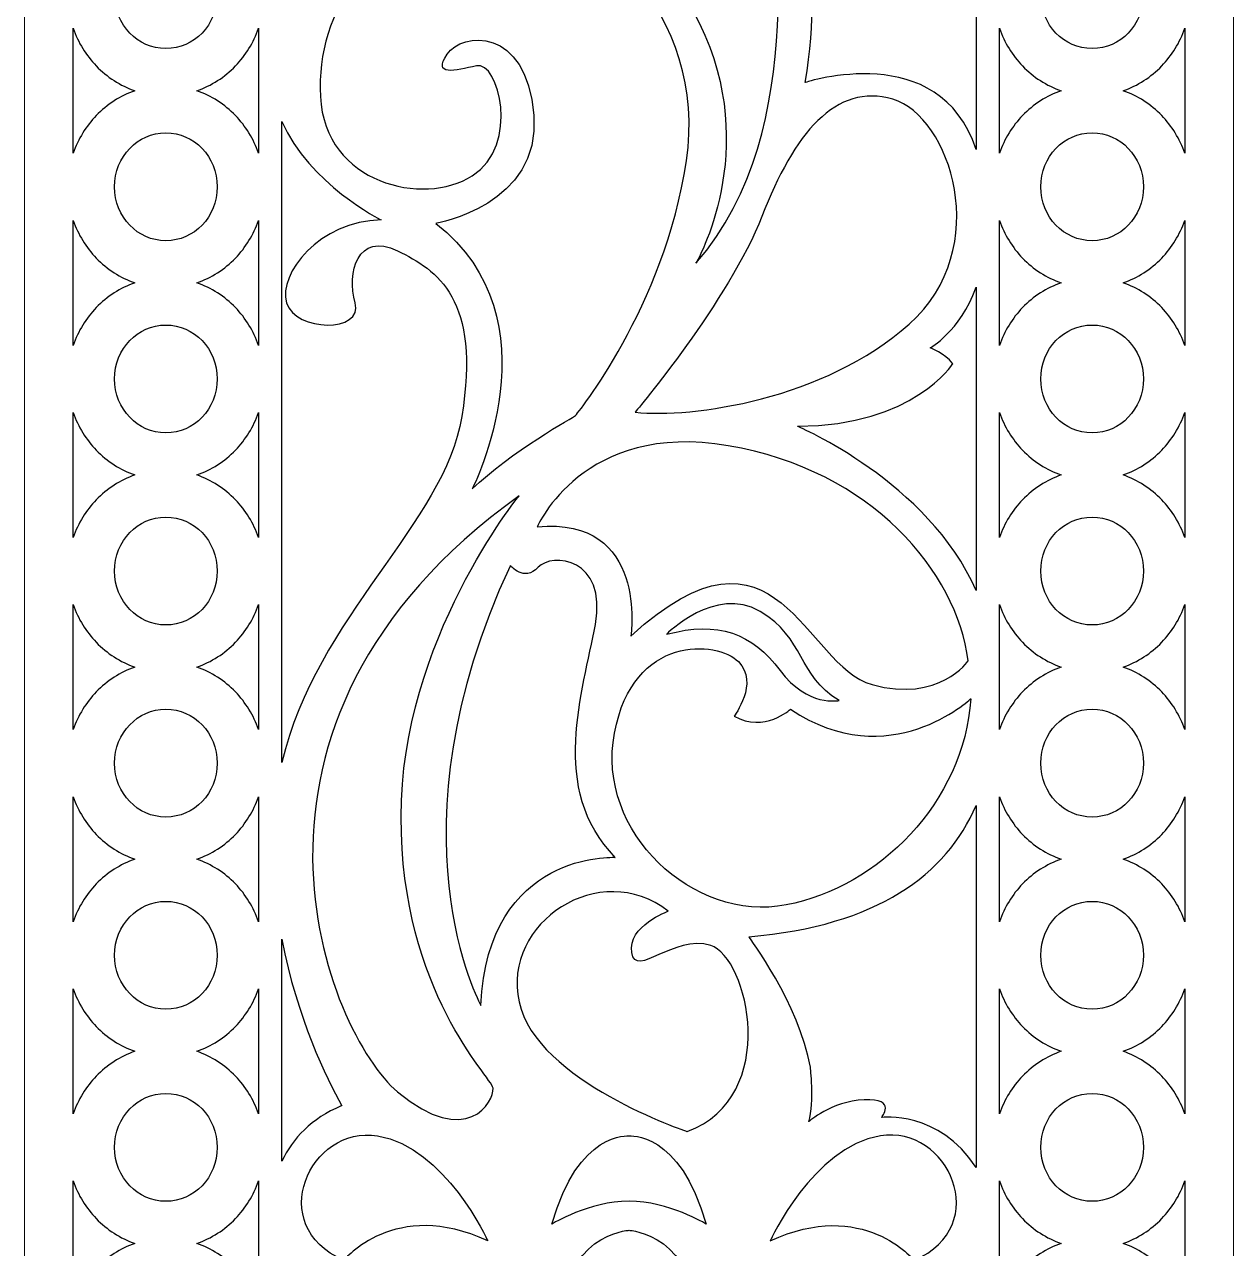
# Model space of a CAD drawing. Header units: millimetres. Extents: x 30.3 to 92.8, y 78.4 to 138.4.
# Drawn here: x 72.32 to 92.78, y 102.67 to 123.38 of the extents above; entities that cross this region are included whole.
import ezdxf

# ---------------------------------------------------------------- set-up
doc = ezdxf.new("R2010")
doc.units = ezdxf.units.MM
doc.header["$MEASUREMENT"] = 0
doc.layers.add('layer 1', color=7, linetype='Continuous')

msp = doc.modelspace()

# ---------------------------------------------------------------- linework, layer by layer
at = {"layer": 'layer 1', "color": 7, "lineweight": 9}
msp.add_open_spline([(72.3242, 138.4261), (72.3242, 138.4261), (92.7788, 138.4261), (92.7788, 138.4261), (92.7788, 138.4261), (92.7788, 138.4261), (92.7788, 78.4263), (92.7788, 78.4263), (92.7788, 78.4263), (92.7788, 78.4263), (72.3242, 78.4263), (72.3242, 78.4263), (72.3242, 78.4263), (72.3242, 78.4263), (72.3242, 138.4261), (72.3242, 138.4261)], degree=3, knots=[0, 0, 0, 0, 0.2, 0.2, 0.2, 0.2, 0.4, 0.4, 0.4, 0.4, 0.6, 0.6, 0.6, 0.6, 1, 1, 1, 1], dxfattribs=at)
at = {"layer": 'layer 1', "color": 250}
for points, knots in [([(83.8898, 128.9165), (83.8898, 128.9165), (84.6234, 127.2462), (84.8142, 127.2015), (84.8142, 127.2015), (85.0049, 127.1567), (85.4598, 128.3945), (86.9564, 128.3647), (86.9564, 128.3647), (86.9564, 128.3647), (85.4891, 128.0813), (85.1663, 126.6795), (85.1663, 126.6795), (84.8435, 125.2776), (85.7092, 121.6686), (83.6843, 119.3422), (83.6843, 119.3422), (83.6843, 119.3422), (84.7995, 121.2511), (83.743, 123.3986), (83.743, 123.3986), (82.6866, 125.5461), (80.5443, 126.2917), (78.0206, 124.7706), (78.0206, 124.7706), (78.0206, 124.7706), (78.7146, 125.927), (80.2509, 126.1724), (80.2509, 126.1724), (80.2509, 126.1724), (79.5319, 126.4111), (78.989, 126.7839), (78.989, 126.7839), (78.989, 126.7839), (81.5274, 126.7242), (83.4349, 125.0241), (83.4349, 125.0241), (83.4349, 125.0241), (83.655, 125.9487), (82.7746, 126.933), (82.7746, 126.933), (81.8943, 127.9173), (81.2046, 128.141), (81.0286, 128.7077), (81.0286, 128.7077), (81.0286, 128.7077), (82.3931, 128.0664), (83.1561, 126.9778), (83.1561, 126.9778), (83.9191, 125.8891), (84.5354, 125.7847), (84.462, 126.5154), (84.462, 126.5154), (84.3886, 127.2462), (83.9044, 128.0217), (83.8898, 128.9165)], [0, 0, 0, 0, 0.0666667, 0.0666667, 0.0666667, 0.0666667, 0.1333333, 0.1333333, 0.1333333, 0.1333333, 0.2, 0.2, 0.2, 0.2, 0.2666667, 0.2666667, 0.2666667, 0.2666667, 0.3333333, 0.3333333, 0.3333333, 0.3333333, 0.4, 0.4, 0.4, 0.4, 0.4666667, 0.4666667, 0.4666667, 0.4666667, 0.5333333, 0.5333333, 0.5333333, 0.5333333, 0.6, 0.6, 0.6, 0.6, 0.6666667, 0.6666667, 0.6666667, 0.6666667, 0.7333333, 0.7333333, 0.7333333, 0.7333333, 0.8, 0.8, 0.8, 0.8, 0.8666667, 0.8666667, 0.8666667, 0.8666667, 1, 1, 1, 1]), ([(88.424, 126.5639), (88.1207, 126.1808), (87.6147, 126.0092), (87.646, 125.7549), (87.646, 125.7549), (87.69, 125.3969), (87.8881, 125.1061), (87.492, 125.3075), (87.492, 125.3075), (87.0958, 125.5088), (87.0958, 125.9786), (87.6387, 126.3589), (87.6387, 126.3589), (88.1816, 126.7391), (88.4897, 127.4326), (87.9908, 127.8875), (87.9908, 127.8875), (87.492, 128.3423), (85.9733, 128.2156), (85.6138, 126.8137), (85.6138, 126.8137), (85.2543, 125.4119), (85.8999, 124.5469), (85.5331, 122.3994), (85.5331, 122.3994), (85.5331, 122.3994), (87.8081, 123.1475), (88.424, 121.2654), (88.424, 121.2654), (88.424, 121.2654), (88.424, 126.5639), (88.424, 126.5639)], [0, 0, 0, 0, 0.1111111, 0.1111111, 0.1111111, 0.1111111, 0.2222222, 0.2222222, 0.2222222, 0.2222222, 0.3333333, 0.3333333, 0.3333333, 0.3333333, 0.4444444, 0.4444444, 0.4444444, 0.4444444, 0.5555556, 0.5555556, 0.5555556, 0.5555556, 0.6666667, 0.6666667, 0.6666667, 0.6666667, 0.7777778, 0.7777778, 0.7777778, 0.7777778, 1, 1, 1, 1]), ([(79.2825, 120.0133), (79.2825, 120.0133), (81.0726, 120.3264), (80.9405, 121.8476), (80.9405, 121.8476), (80.8085, 123.3687), (79.7227, 123.2494), (79.4732, 122.8766), (79.4732, 122.8766), (79.2238, 122.5038), (79.6053, 122.5933), (79.9721, 122.6827), (79.9721, 122.6827), (80.3389, 122.7722), (80.7204, 121.3405), (79.8987, 120.8186), (79.8987, 120.8186), (79.0771, 120.2966), (77.4044, 120.6844), (77.331, 122.1608), (77.331, 122.1608), (77.2576, 123.6372), (78.1673, 124.9794), (80.0601, 125.218), (80.0601, 125.218), (81.9529, 125.4566), (83.8898, 123.5477), (83.5229, 121.0721), (83.5229, 121.0721), (83.1561, 118.5965), (81.6448, 116.7622), (81.6448, 116.7622), (81.6448, 116.7622), (81.6448, 116.7622), (80.5297, 116.1358), (79.8987, 115.5244), (79.8987, 115.5244), (79.8987, 115.5244), (81.366, 118.4026), (79.2825, 120.0133)], [0, 0, 0, 0, 0.0909091, 0.0909091, 0.0909091, 0.0909091, 0.1818182, 0.1818182, 0.1818182, 0.1818182, 0.2727273, 0.2727273, 0.2727273, 0.2727273, 0.3636364, 0.3636364, 0.3636364, 0.3636364, 0.4545455, 0.4545455, 0.4545455, 0.4545455, 0.5454545, 0.5454545, 0.5454545, 0.5454545, 0.6363636, 0.6363636, 0.6363636, 0.6363636, 0.7272727, 0.7272727, 0.7272727, 0.7272727, 0.8181818, 0.8181818, 0.8181818, 0.8181818, 1, 1, 1, 1]), ([(75.3277, 124.534), (75.1713, 124.6961), (74.9551, 124.7965), (74.7161, 124.7965), (74.7161, 124.7965), (74.4771, 124.7965), (74.2608, 124.6961), (74.1045, 124.534), (74.1045, 124.534), (73.9452, 124.3689), (73.8467, 124.1393), (73.8467, 123.8844), (73.8467, 123.8844), (73.8467, 123.6296), (73.9452, 123.4), (74.1045, 123.2349), (74.1045, 123.2349), (74.2608, 123.0727), (74.4771, 122.9724), (74.7161, 122.9724), (74.7161, 122.9724), (74.9551, 122.9724), (75.1713, 123.0727), (75.3277, 123.2349), (75.3277, 123.2349), (75.4869, 123.4), (75.5854, 123.6296), (75.5854, 123.8844), (75.5854, 123.8844), (75.5854, 124.1393), (75.4869, 124.3689), (75.3277, 124.534)], [0, 0, 0, 0, 0.1111111, 0.1111111, 0.1111111, 0.1111111, 0.2222222, 0.2222222, 0.2222222, 0.2222222, 0.3333333, 0.3333333, 0.3333333, 0.3333333, 0.4444444, 0.4444444, 0.4444444, 0.4444444, 0.5555556, 0.5555556, 0.5555556, 0.5555556, 0.6666667, 0.6666667, 0.6666667, 0.6666667, 0.7777778, 0.7777778, 0.7777778, 0.7777778, 1, 1, 1, 1]), ([(90.9986, 124.534), (90.8422, 124.6961), (90.626, 124.7965), (90.3869, 124.7965), (90.3869, 124.7965), (90.1479, 124.7965), (89.9317, 124.6961), (89.7753, 124.534), (89.7753, 124.534), (89.6161, 124.3689), (89.5176, 124.1393), (89.5176, 123.8844), (89.5176, 123.8844), (89.5176, 123.6296), (89.6161, 123.4), (89.7753, 123.2349), (89.7753, 123.2349), (89.9317, 123.0727), (90.1479, 122.9724), (90.3869, 122.9724), (90.3869, 122.9724), (90.626, 122.9724), (90.8422, 123.0727), (90.9986, 123.2349), (90.9986, 123.2349), (91.1578, 123.4), (91.2563, 123.6296), (91.2563, 123.8844), (91.2563, 123.8844), (91.2563, 124.1393), (91.1578, 124.3689), (90.9986, 124.534)], [0, 0, 0, 0, 0.1111111, 0.1111111, 0.1111111, 0.1111111, 0.2222222, 0.2222222, 0.2222222, 0.2222222, 0.3333333, 0.3333333, 0.3333333, 0.3333333, 0.4444444, 0.4444444, 0.4444444, 0.4444444, 0.5555556, 0.5555556, 0.5555556, 0.5555556, 0.6666667, 0.6666667, 0.6666667, 0.6666667, 0.7777778, 0.7777778, 0.7777778, 0.7777778, 1, 1, 1, 1]), ([(73.149, 121.2022), (73.2319, 121.4443), (73.3662, 121.6617), (73.5384, 121.8402), (73.5384, 121.8402), (73.7202, 122.0287), (73.9437, 122.1738), (74.1932, 122.2594), (74.1932, 122.2594), (73.9437, 122.345), (73.7202, 122.4902), (73.5384, 122.6786), (73.5384, 122.6786), (73.3662, 122.8572), (73.2319, 123.0746), (73.149, 123.3166), (73.149, 123.3166), (73.149, 123.3166), (73.149, 121.2022), (73.149, 121.2022)], [0, 0, 0, 0, 0.1666667, 0.1666667, 0.1666667, 0.1666667, 0.3333333, 0.3333333, 0.3333333, 0.3333333, 0.5, 0.5, 0.5, 0.5, 0.6666667, 0.6666667, 0.6666667, 0.6666667, 1, 1, 1, 1]), ([(76.2832, 123.3166), (76.2003, 123.0746), (76.0659, 122.8572), (75.8937, 122.6786), (75.8937, 122.6786), (75.7119, 122.4902), (75.4885, 122.345), (75.239, 122.2594), (75.239, 122.2594), (75.4885, 122.1738), (75.7119, 122.0287), (75.8937, 121.8402), (75.8937, 121.8402), (76.0659, 121.6617), (76.2003, 121.4443), (76.2832, 121.2023), (76.2832, 121.2023), (76.2832, 121.2023), (76.2832, 123.3166), (76.2832, 123.3166)], [0, 0, 0, 0, 0.1666667, 0.1666667, 0.1666667, 0.1666667, 0.3333333, 0.3333333, 0.3333333, 0.3333333, 0.5, 0.5, 0.5, 0.5, 0.6666667, 0.6666667, 0.6666667, 0.6666667, 1, 1, 1, 1]), ([(88.8199, 121.2022), (88.9028, 121.4443), (89.0371, 121.6617), (89.2093, 121.8402), (89.2093, 121.8402), (89.3911, 122.0287), (89.6146, 122.1738), (89.864, 122.2594), (89.864, 122.2594), (89.6146, 122.345), (89.3911, 122.4902), (89.2093, 122.6786), (89.2093, 122.6786), (89.0371, 122.8572), (88.9028, 123.0746), (88.8199, 123.3166), (88.8199, 123.3166), (88.8199, 123.3166), (88.8199, 121.2022), (88.8199, 121.2022)], [0, 0, 0, 0, 0.1666667, 0.1666667, 0.1666667, 0.1666667, 0.3333333, 0.3333333, 0.3333333, 0.3333333, 0.5, 0.5, 0.5, 0.5, 0.6666667, 0.6666667, 0.6666667, 0.6666667, 1, 1, 1, 1]), ([(91.954, 123.3166), (91.8711, 123.0746), (91.7368, 122.8572), (91.5646, 122.6786), (91.5646, 122.6786), (91.3828, 122.4902), (91.1593, 122.345), (90.9099, 122.2594), (90.9099, 122.2594), (91.1593, 122.1738), (91.3828, 122.0287), (91.5646, 121.8402), (91.5646, 121.8402), (91.7368, 121.6617), (91.8711, 121.4443), (91.954, 121.2023), (91.954, 121.2023), (91.954, 121.2023), (91.954, 123.3166), (91.954, 123.3166)], [0, 0, 0, 0, 0.1666667, 0.1666667, 0.1666667, 0.1666667, 0.3333333, 0.3333333, 0.3333333, 0.3333333, 0.5, 0.5, 0.5, 0.5, 0.6666667, 0.6666667, 0.6666667, 0.6666667, 1, 1, 1, 1]), ([(82.6572, 116.8218), (82.6572, 116.8218), (84.2566, 118.7307), (84.7995, 120.1326), (84.7995, 120.1326), (85.3424, 121.5344), (86.0467, 122.3994), (87.0151, 122.116), (87.0151, 122.116), (87.9835, 121.8327), (88.7318, 119.5957), (87.2939, 118.3131), (87.2939, 118.3131), (85.8559, 117.0306), (83.611, 116.7174), (82.6572, 116.8218)], [0, 0, 0, 0, 0.2, 0.2, 0.2, 0.2, 0.4, 0.4, 0.4, 0.4, 0.6, 0.6, 0.6, 0.6, 1, 1, 1, 1]), ([(76.6791, 110.8982), (77.2598, 113.3716), (79.4303, 114.9371), (79.7227, 116.7472), (79.7227, 116.7472), (80.0455, 118.7456), (79.3118, 119.2228), (78.6369, 119.5509), (78.6369, 119.5509), (77.9619, 119.879), (77.7712, 119.1781), (77.9179, 118.6711), (77.9179, 118.6711), (78.0646, 118.164), (76.9055, 118.1789), (76.7587, 118.6711), (76.7587, 118.6711), (76.612, 119.1632), (77.3163, 120.058), (78.3581, 120.0729), (78.3581, 120.0729), (78.3581, 120.0729), (77.1367, 120.6888), (76.6791, 121.7376), (76.6791, 121.7376), (76.6791, 121.7376), (76.6791, 110.8982), (76.6791, 110.8982)], [0, 0, 0, 0, 0.125, 0.125, 0.125, 0.125, 0.25, 0.25, 0.25, 0.25, 0.375, 0.375, 0.375, 0.375, 0.5, 0.5, 0.5, 0.5, 0.625, 0.625, 0.625, 0.625, 0.75, 0.75, 0.75, 0.75, 1, 1, 1, 1]), ([(75.3277, 121.284), (75.1713, 121.4461), (74.9551, 121.5464), (74.7161, 121.5464), (74.7161, 121.5464), (74.4771, 121.5464), (74.2608, 121.4461), (74.1045, 121.284), (74.1045, 121.284), (73.9452, 121.1189), (73.8467, 120.8893), (73.8467, 120.6344), (73.8467, 120.6344), (73.8467, 120.3796), (73.9452, 120.15), (74.1045, 119.9849), (74.1045, 119.9849), (74.2608, 119.8227), (74.4771, 119.7224), (74.7161, 119.7224), (74.7161, 119.7224), (74.9551, 119.7224), (75.1713, 119.8227), (75.3277, 119.9849), (75.3277, 119.9849), (75.4869, 120.15), (75.5854, 120.3796), (75.5854, 120.6344), (75.5854, 120.6344), (75.5854, 120.8893), (75.4869, 121.1189), (75.3277, 121.284)], [0, 0, 0, 0, 0.1111111, 0.1111111, 0.1111111, 0.1111111, 0.2222222, 0.2222222, 0.2222222, 0.2222222, 0.3333333, 0.3333333, 0.3333333, 0.3333333, 0.4444444, 0.4444444, 0.4444444, 0.4444444, 0.5555556, 0.5555556, 0.5555556, 0.5555556, 0.6666667, 0.6666667, 0.6666667, 0.6666667, 0.7777778, 0.7777778, 0.7777778, 0.7777778, 1, 1, 1, 1]), ([(90.9986, 121.284), (90.8422, 121.4461), (90.626, 121.5464), (90.3869, 121.5464), (90.3869, 121.5464), (90.1479, 121.5464), (89.9317, 121.4461), (89.7753, 121.284), (89.7753, 121.284), (89.6161, 121.1189), (89.5176, 120.8893), (89.5176, 120.6344), (89.5176, 120.6344), (89.5176, 120.3796), (89.6161, 120.15), (89.7753, 119.9849), (89.7753, 119.9849), (89.9317, 119.8227), (90.1479, 119.7224), (90.3869, 119.7224), (90.3869, 119.7224), (90.626, 119.7224), (90.8422, 119.8227), (90.9986, 119.9849), (90.9986, 119.9849), (91.1578, 120.15), (91.2563, 120.3796), (91.2563, 120.6344), (91.2563, 120.6344), (91.2563, 120.8893), (91.1578, 121.1189), (90.9986, 121.284)], [0, 0, 0, 0, 0.1111111, 0.1111111, 0.1111111, 0.1111111, 0.2222222, 0.2222222, 0.2222222, 0.2222222, 0.3333333, 0.3333333, 0.3333333, 0.3333333, 0.4444444, 0.4444444, 0.4444444, 0.4444444, 0.5555556, 0.5555556, 0.5555556, 0.5555556, 0.6666667, 0.6666667, 0.6666667, 0.6666667, 0.7777778, 0.7777778, 0.7777778, 0.7777778, 1, 1, 1, 1]), ([(73.149, 117.9522), (73.2319, 118.1943), (73.3662, 118.4117), (73.5384, 118.5902), (73.5384, 118.5902), (73.7202, 118.7787), (73.9437, 118.9238), (74.1932, 119.0094), (74.1932, 119.0094), (73.9437, 119.095), (73.7202, 119.2402), (73.5384, 119.4286), (73.5384, 119.4286), (73.3662, 119.6072), (73.2319, 119.8246), (73.149, 120.0666), (73.149, 120.0666), (73.149, 120.0666), (73.149, 117.9522), (73.149, 117.9522)], [0, 0, 0, 0, 0.1666667, 0.1666667, 0.1666667, 0.1666667, 0.3333333, 0.3333333, 0.3333333, 0.3333333, 0.5, 0.5, 0.5, 0.5, 0.6666667, 0.6666667, 0.6666667, 0.6666667, 1, 1, 1, 1]), ([(76.2832, 120.0666), (76.2003, 119.8246), (76.0659, 119.6072), (75.8937, 119.4286), (75.8937, 119.4286), (75.7119, 119.2402), (75.4885, 119.095), (75.239, 119.0094), (75.239, 119.0094), (75.4885, 118.9238), (75.7119, 118.7787), (75.8937, 118.5902), (75.8937, 118.5902), (76.0659, 118.4117), (76.2003, 118.1943), (76.2832, 117.9523), (76.2832, 117.9523), (76.2832, 117.9523), (76.2832, 120.0666), (76.2832, 120.0666)], [0, 0, 0, 0, 0.1666667, 0.1666667, 0.1666667, 0.1666667, 0.3333333, 0.3333333, 0.3333333, 0.3333333, 0.5, 0.5, 0.5, 0.5, 0.6666667, 0.6666667, 0.6666667, 0.6666667, 1, 1, 1, 1]), ([(88.8199, 117.9522), (88.9028, 118.1943), (89.0371, 118.4117), (89.2093, 118.5902), (89.2093, 118.5902), (89.3911, 118.7787), (89.6146, 118.9238), (89.864, 119.0094), (89.864, 119.0094), (89.6146, 119.095), (89.3911, 119.2402), (89.2093, 119.4286), (89.2093, 119.4286), (89.0371, 119.6072), (88.9028, 119.8246), (88.8199, 120.0666), (88.8199, 120.0666), (88.8199, 120.0666), (88.8199, 117.9522), (88.8199, 117.9522)], [0, 0, 0, 0, 0.1666667, 0.1666667, 0.1666667, 0.1666667, 0.3333333, 0.3333333, 0.3333333, 0.3333333, 0.5, 0.5, 0.5, 0.5, 0.6666667, 0.6666667, 0.6666667, 0.6666667, 1, 1, 1, 1]), ([(91.954, 120.0666), (91.8711, 119.8246), (91.7368, 119.6072), (91.5646, 119.4286), (91.5646, 119.4286), (91.3828, 119.2402), (91.1593, 119.095), (90.9099, 119.0094), (90.9099, 119.0094), (91.1593, 118.9238), (91.3828, 118.7787), (91.5646, 118.5902), (91.5646, 118.5902), (91.7368, 118.4117), (91.8711, 118.1943), (91.954, 117.9523), (91.954, 117.9523), (91.954, 117.9523), (91.954, 120.0666), (91.954, 120.0666)], [0, 0, 0, 0, 0.1666667, 0.1666667, 0.1666667, 0.1666667, 0.3333333, 0.3333333, 0.3333333, 0.3333333, 0.5, 0.5, 0.5, 0.5, 0.6666667, 0.6666667, 0.6666667, 0.6666667, 1, 1, 1, 1]), ([(88.424, 118.9343), (88.1472, 118.1798), (87.646, 117.9105), (87.646, 117.9105), (87.646, 117.9105), (87.646, 117.9105), (87.8955, 117.821), (88.0275, 117.642), (88.0275, 117.642), (88.0275, 117.642), (87.3819, 116.5981), (85.4011, 116.5832), (85.4011, 116.5832), (85.4011, 116.5832), (87.6229, 115.6411), (88.424, 113.8067), (88.424, 113.8067), (88.424, 113.8067), (88.424, 118.9343), (88.424, 118.9343)], [0, 0, 0, 0, 0.1666667, 0.1666667, 0.1666667, 0.1666667, 0.3333333, 0.3333333, 0.3333333, 0.3333333, 0.5, 0.5, 0.5, 0.5, 0.6666667, 0.6666667, 0.6666667, 0.6666667, 1, 1, 1, 1]), ([(75.3277, 118.034), (75.1713, 118.1961), (74.9551, 118.2964), (74.7161, 118.2964), (74.7161, 118.2964), (74.4771, 118.2964), (74.2608, 118.1961), (74.1045, 118.034), (74.1045, 118.034), (73.9452, 117.8689), (73.8467, 117.6393), (73.8467, 117.3844), (73.8467, 117.3844), (73.8467, 117.1296), (73.9452, 116.9), (74.1045, 116.7349), (74.1045, 116.7349), (74.2608, 116.5727), (74.4771, 116.4724), (74.7161, 116.4724), (74.7161, 116.4724), (74.9551, 116.4724), (75.1713, 116.5727), (75.3277, 116.7349), (75.3277, 116.7349), (75.4869, 116.9), (75.5854, 117.1296), (75.5854, 117.3844), (75.5854, 117.3844), (75.5854, 117.6393), (75.4869, 117.8689), (75.3277, 118.034)], [0, 0, 0, 0, 0.1111111, 0.1111111, 0.1111111, 0.1111111, 0.2222222, 0.2222222, 0.2222222, 0.2222222, 0.3333333, 0.3333333, 0.3333333, 0.3333333, 0.4444444, 0.4444444, 0.4444444, 0.4444444, 0.5555556, 0.5555556, 0.5555556, 0.5555556, 0.6666667, 0.6666667, 0.6666667, 0.6666667, 0.7777778, 0.7777778, 0.7777778, 0.7777778, 1, 1, 1, 1]), ([(90.9986, 118.034), (90.8422, 118.1961), (90.626, 118.2964), (90.3869, 118.2964), (90.3869, 118.2964), (90.1479, 118.2964), (89.9317, 118.1961), (89.7753, 118.034), (89.7753, 118.034), (89.6161, 117.8689), (89.5176, 117.6393), (89.5176, 117.3844), (89.5176, 117.3844), (89.5176, 117.1296), (89.6161, 116.9), (89.7753, 116.7349), (89.7753, 116.7349), (89.9317, 116.5727), (90.1479, 116.4724), (90.3869, 116.4724), (90.3869, 116.4724), (90.626, 116.4724), (90.8422, 116.5727), (90.9986, 116.7349), (90.9986, 116.7349), (91.1578, 116.9), (91.2563, 117.1296), (91.2563, 117.3844), (91.2563, 117.3844), (91.2563, 117.6393), (91.1578, 117.8689), (90.9986, 118.034)], [0, 0, 0, 0, 0.1111111, 0.1111111, 0.1111111, 0.1111111, 0.2222222, 0.2222222, 0.2222222, 0.2222222, 0.3333333, 0.3333333, 0.3333333, 0.3333333, 0.4444444, 0.4444444, 0.4444444, 0.4444444, 0.5555556, 0.5555556, 0.5555556, 0.5555556, 0.6666667, 0.6666667, 0.6666667, 0.6666667, 0.7777778, 0.7777778, 0.7777778, 0.7777778, 1, 1, 1, 1]), ([(73.149, 114.7022), (73.2319, 114.9443), (73.3662, 115.1617), (73.5384, 115.3402), (73.5384, 115.3402), (73.7202, 115.5287), (73.9437, 115.6738), (74.1932, 115.7594), (74.1932, 115.7594), (73.9437, 115.845), (73.7202, 115.9901), (73.5384, 116.1786), (73.5384, 116.1786), (73.3662, 116.3572), (73.2319, 116.5746), (73.149, 116.8166), (73.149, 116.8166), (73.149, 116.8166), (73.149, 114.7022), (73.149, 114.7022)], [0, 0, 0, 0, 0.1666667, 0.1666667, 0.1666667, 0.1666667, 0.3333333, 0.3333333, 0.3333333, 0.3333333, 0.5, 0.5, 0.5, 0.5, 0.6666667, 0.6666667, 0.6666667, 0.6666667, 1, 1, 1, 1]), ([(76.2832, 116.8166), (76.2003, 116.5746), (76.0659, 116.3572), (75.8937, 116.1786), (75.8937, 116.1786), (75.7119, 115.9901), (75.4885, 115.845), (75.239, 115.7594), (75.239, 115.7594), (75.4885, 115.6738), (75.7119, 115.5287), (75.8937, 115.3402), (75.8937, 115.3402), (76.0659, 115.1617), (76.2003, 114.9443), (76.2832, 114.7022), (76.2832, 114.7022), (76.2832, 114.7022), (76.2832, 116.8166), (76.2832, 116.8166)], [0, 0, 0, 0, 0.1666667, 0.1666667, 0.1666667, 0.1666667, 0.3333333, 0.3333333, 0.3333333, 0.3333333, 0.5, 0.5, 0.5, 0.5, 0.6666667, 0.6666667, 0.6666667, 0.6666667, 1, 1, 1, 1]), ([(88.8199, 114.7022), (88.9028, 114.9443), (89.0371, 115.1617), (89.2093, 115.3402), (89.2093, 115.3402), (89.3911, 115.5287), (89.6146, 115.6738), (89.864, 115.7594), (89.864, 115.7594), (89.6146, 115.845), (89.3911, 115.9901), (89.2093, 116.1786), (89.2093, 116.1786), (89.0371, 116.3572), (88.9028, 116.5746), (88.8199, 116.8166), (88.8199, 116.8166), (88.8199, 116.8166), (88.8199, 114.7022), (88.8199, 114.7022)], [0, 0, 0, 0, 0.1666667, 0.1666667, 0.1666667, 0.1666667, 0.3333333, 0.3333333, 0.3333333, 0.3333333, 0.5, 0.5, 0.5, 0.5, 0.6666667, 0.6666667, 0.6666667, 0.6666667, 1, 1, 1, 1]), ([(91.954, 116.8166), (91.8711, 116.5746), (91.7368, 116.3572), (91.5646, 116.1786), (91.5646, 116.1786), (91.3828, 115.9901), (91.1593, 115.845), (90.9099, 115.7594), (90.9099, 115.7594), (91.1593, 115.6738), (91.3828, 115.5287), (91.5646, 115.3402), (91.5646, 115.3402), (91.7368, 115.1617), (91.8711, 114.9443), (91.954, 114.7022), (91.954, 114.7022), (91.954, 114.7022), (91.954, 116.8166), (91.954, 116.8166)], [0, 0, 0, 0, 0.1666667, 0.1666667, 0.1666667, 0.1666667, 0.3333333, 0.3333333, 0.3333333, 0.3333333, 0.5, 0.5, 0.5, 0.5, 0.6666667, 0.6666667, 0.6666667, 0.6666667, 1, 1, 1, 1]), ([(80.9992, 114.8831), (80.9992, 114.8831), (81.7762, 116.6747), (84.2272, 116.2551), (84.2272, 116.2551), (86.6783, 115.8355), (88.0862, 114.1225), (88.2916, 112.6163), (88.2916, 112.6163), (88.2916, 112.6163), (87.8074, 111.9004), (86.6629, 112.2136), (86.6629, 112.2136), (85.5185, 112.5268), (85.0636, 115.3156), (82.5839, 113.0338), (82.5839, 113.0338), (82.5839, 113.0338), (82.8773, 115.062), (80.9992, 114.8831)], [0, 0, 0, 0, 0.1666667, 0.1666667, 0.1666667, 0.1666667, 0.3333333, 0.3333333, 0.3333333, 0.3333333, 0.5, 0.5, 0.5, 0.5, 0.6666667, 0.6666667, 0.6666667, 0.6666667, 1, 1, 1, 1]), ([(80.6911, 115.405), (80.6911, 115.405), (78.6956, 112.9593), (78.6956, 109.9766), (78.6956, 109.9766), (78.6956, 106.994), (80.2215, 105.5921), (80.2509, 105.3833), (80.2509, 105.3833), (80.2802, 105.1745), (79.8107, 104.3394), (78.6369, 105.3237), (78.6369, 105.3237), (77.463, 106.3079), (75.2915, 111.5276), (80.6911, 115.405)], [0, 0, 0, 0, 0.2, 0.2, 0.2, 0.2, 0.4, 0.4, 0.4, 0.4, 0.6, 0.6, 0.6, 0.6, 1, 1, 1, 1]), ([(75.3277, 114.784), (75.1713, 114.9461), (74.9551, 115.0464), (74.7161, 115.0464), (74.7161, 115.0464), (74.4771, 115.0464), (74.2608, 114.9461), (74.1045, 114.784), (74.1045, 114.784), (73.9452, 114.6189), (73.8467, 114.3893), (73.8467, 114.1344), (73.8467, 114.1344), (73.8467, 113.8796), (73.9452, 113.65), (74.1045, 113.4849), (74.1045, 113.4849), (74.2608, 113.3227), (74.4771, 113.2224), (74.7161, 113.2224), (74.7161, 113.2224), (74.9551, 113.2224), (75.1713, 113.3227), (75.3277, 113.4849), (75.3277, 113.4849), (75.4869, 113.65), (75.5854, 113.8796), (75.5854, 114.1344), (75.5854, 114.1344), (75.5854, 114.3893), (75.4869, 114.6189), (75.3277, 114.784)], [0, 0, 0, 0, 0.1111111, 0.1111111, 0.1111111, 0.1111111, 0.2222222, 0.2222222, 0.2222222, 0.2222222, 0.3333333, 0.3333333, 0.3333333, 0.3333333, 0.4444444, 0.4444444, 0.4444444, 0.4444444, 0.5555556, 0.5555556, 0.5555556, 0.5555556, 0.6666667, 0.6666667, 0.6666667, 0.6666667, 0.7777778, 0.7777778, 0.7777778, 0.7777778, 1, 1, 1, 1]), ([(90.9986, 114.784), (90.8422, 114.9461), (90.626, 115.0464), (90.3869, 115.0464), (90.3869, 115.0464), (90.1479, 115.0464), (89.9317, 114.9461), (89.7753, 114.784), (89.7753, 114.784), (89.6161, 114.6189), (89.5176, 114.3893), (89.5176, 114.1344), (89.5176, 114.1344), (89.5176, 113.8796), (89.6161, 113.65), (89.7753, 113.4849), (89.7753, 113.4849), (89.9317, 113.3227), (90.1479, 113.2224), (90.3869, 113.2224), (90.3869, 113.2224), (90.626, 113.2224), (90.8422, 113.3227), (90.9986, 113.4849), (90.9986, 113.4849), (91.1578, 113.65), (91.2563, 113.8796), (91.2563, 114.1344), (91.2563, 114.1344), (91.2563, 114.3893), (91.1578, 114.6189), (90.9986, 114.784)], [0, 0, 0, 0, 0.1111111, 0.1111111, 0.1111111, 0.1111111, 0.2222222, 0.2222222, 0.2222222, 0.2222222, 0.3333333, 0.3333333, 0.3333333, 0.3333333, 0.4444444, 0.4444444, 0.4444444, 0.4444444, 0.5555556, 0.5555556, 0.5555556, 0.5555556, 0.6666667, 0.6666667, 0.6666667, 0.6666667, 0.7777778, 0.7777778, 0.7777778, 0.7777778, 1, 1, 1, 1]), ([(80.5443, 114.2269), (80.5443, 114.2269), (80.7791, 113.9435), (81.0139, 114.1971), (81.0139, 114.1971), (81.2486, 114.4506), (82.1877, 114.3611), (81.9823, 113.2277), (81.9823, 113.2277), (81.7769, 112.0943), (81.19, 110.4389), (82.3198, 109.2906), (82.3198, 109.2906), (82.3198, 109.2906), (80.1629, 109.4099), (80.0455, 106.7852), (80.0455, 106.7852), (80.0455, 106.7852), (78.4315, 109.7082), (80.5443, 114.2269)], [0, 0, 0, 0, 0.1666667, 0.1666667, 0.1666667, 0.1666667, 0.3333333, 0.3333333, 0.3333333, 0.3333333, 0.5, 0.5, 0.5, 0.5, 0.6666667, 0.6666667, 0.6666667, 0.6666667, 1, 1, 1, 1]), ([(83.1855, 113.0637), (83.1855, 113.0637), (84.0071, 113.8988), (84.7701, 113.4514), (84.7701, 113.4514), (85.5331, 113.004), (85.4011, 112.3627), (86.1054, 111.9452), (86.1054, 111.9452), (86.1054, 111.9452), (85.5771, 111.8259), (85.1076, 112.4522), (85.1076, 112.4522), (84.6381, 113.0786), (84.0658, 113.3023), (83.1855, 113.0637)], [0, 0, 0, 0, 0.2, 0.2, 0.2, 0.2, 0.4, 0.4, 0.4, 0.4, 0.6, 0.6, 0.6, 0.6, 1, 1, 1, 1]), ([(73.149, 111.4522), (73.2319, 111.6943), (73.3662, 111.9117), (73.5384, 112.0902), (73.5384, 112.0902), (73.7202, 112.2787), (73.9437, 112.4238), (74.1932, 112.5094), (74.1932, 112.5094), (73.9437, 112.595), (73.7202, 112.7401), (73.5384, 112.9286), (73.5384, 112.9286), (73.3662, 113.1072), (73.2319, 113.3246), (73.149, 113.5666), (73.149, 113.5666), (73.149, 113.5666), (73.149, 111.4522), (73.149, 111.4522)], [0, 0, 0, 0, 0.1666667, 0.1666667, 0.1666667, 0.1666667, 0.3333333, 0.3333333, 0.3333333, 0.3333333, 0.5, 0.5, 0.5, 0.5, 0.6666667, 0.6666667, 0.6666667, 0.6666667, 1, 1, 1, 1]), ([(76.2832, 113.5666), (76.2003, 113.3246), (76.0659, 113.1072), (75.8937, 112.9286), (75.8937, 112.9286), (75.7119, 112.7401), (75.4885, 112.595), (75.239, 112.5094), (75.239, 112.5094), (75.4885, 112.4238), (75.7119, 112.2787), (75.8937, 112.0902), (75.8937, 112.0902), (76.0659, 111.9117), (76.2003, 111.6943), (76.2832, 111.4522), (76.2832, 111.4522), (76.2832, 111.4522), (76.2832, 113.5666), (76.2832, 113.5666)], [0, 0, 0, 0, 0.1666667, 0.1666667, 0.1666667, 0.1666667, 0.3333333, 0.3333333, 0.3333333, 0.3333333, 0.5, 0.5, 0.5, 0.5, 0.6666667, 0.6666667, 0.6666667, 0.6666667, 1, 1, 1, 1]), ([(88.8199, 111.4522), (88.9028, 111.6943), (89.0371, 111.9117), (89.2093, 112.0902), (89.2093, 112.0902), (89.3911, 112.2787), (89.6145, 112.4238), (89.864, 112.5094), (89.864, 112.5094), (89.6145, 112.595), (89.3911, 112.7401), (89.2093, 112.9286), (89.2093, 112.9286), (89.0371, 113.1072), (88.9028, 113.3246), (88.8199, 113.5666), (88.8199, 113.5666), (88.8199, 113.5666), (88.8199, 111.4522), (88.8199, 111.4522)], [0, 0, 0, 0, 0.1666667, 0.1666667, 0.1666667, 0.1666667, 0.3333333, 0.3333333, 0.3333333, 0.3333333, 0.5, 0.5, 0.5, 0.5, 0.6666667, 0.6666667, 0.6666667, 0.6666667, 1, 1, 1, 1]), ([(91.954, 113.5666), (91.8711, 113.3246), (91.7368, 113.1072), (91.5646, 112.9286), (91.5646, 112.9286), (91.3828, 112.7401), (91.1593, 112.595), (90.9099, 112.5094), (90.9099, 112.5094), (91.1593, 112.4238), (91.3828, 112.2787), (91.5646, 112.0902), (91.5646, 112.0902), (91.7368, 111.9117), (91.8711, 111.6943), (91.954, 111.4522), (91.954, 111.4522), (91.954, 111.4522), (91.954, 113.5666), (91.954, 113.5666)], [0, 0, 0, 0, 0.1666667, 0.1666667, 0.1666667, 0.1666667, 0.3333333, 0.3333333, 0.3333333, 0.3333333, 0.5, 0.5, 0.5, 0.5, 0.6666667, 0.6666667, 0.6666667, 0.6666667, 1, 1, 1, 1]), ([(84.3299, 111.6767), (84.3299, 111.6767), (84.7555, 112.2434), (84.4033, 112.6014), (84.4033, 112.6014), (84.0512, 112.9593), (82.6211, 113.0719), (82.3051, 111.3934), (82.3051, 111.3934), (81.9891, 109.7149), (83.6403, 108.187), (85.2103, 108.4853), (85.2103, 108.4853), (86.7803, 108.7835), (88.2125, 110.2252), (88.3356, 111.975), (88.3356, 111.975), (88.3356, 111.975), (86.9564, 110.6775), (85.2837, 111.796), (85.2837, 111.796), (85.2837, 111.796), (84.8435, 111.3934), (84.3299, 111.6767)], [0, 0, 0, 0, 0.1428571, 0.1428571, 0.1428571, 0.1428571, 0.2857143, 0.2857143, 0.2857143, 0.2857143, 0.4285714, 0.4285714, 0.4285714, 0.4285714, 0.5714286, 0.5714286, 0.5714286, 0.5714286, 0.7142857, 0.7142857, 0.7142857, 0.7142857, 1, 1, 1, 1]), ([(75.3277, 111.534), (75.1713, 111.6961), (74.9551, 111.7964), (74.7161, 111.7964), (74.7161, 111.7964), (74.4771, 111.7964), (74.2608, 111.6961), (74.1045, 111.534), (74.1045, 111.534), (73.9452, 111.3689), (73.8467, 111.1393), (73.8467, 110.8844), (73.8467, 110.8844), (73.8467, 110.6296), (73.9452, 110.4), (74.1045, 110.2349), (74.1045, 110.2349), (74.2608, 110.0727), (74.4771, 109.9724), (74.7161, 109.9724), (74.7161, 109.9724), (74.9551, 109.9724), (75.1713, 110.0727), (75.3277, 110.2349), (75.3277, 110.2349), (75.4869, 110.4), (75.5854, 110.6296), (75.5854, 110.8844), (75.5854, 110.8844), (75.5854, 111.1393), (75.4869, 111.3689), (75.3277, 111.534)], [0, 0, 0, 0, 0.1111111, 0.1111111, 0.1111111, 0.1111111, 0.2222222, 0.2222222, 0.2222222, 0.2222222, 0.3333333, 0.3333333, 0.3333333, 0.3333333, 0.4444444, 0.4444444, 0.4444444, 0.4444444, 0.5555556, 0.5555556, 0.5555556, 0.5555556, 0.6666667, 0.6666667, 0.6666667, 0.6666667, 0.7777778, 0.7777778, 0.7777778, 0.7777778, 1, 1, 1, 1]), ([(90.9986, 111.534), (90.8422, 111.6961), (90.626, 111.7964), (90.3869, 111.7964), (90.3869, 111.7964), (90.1479, 111.7964), (89.9317, 111.6961), (89.7753, 111.534), (89.7753, 111.534), (89.6161, 111.3689), (89.5176, 111.1393), (89.5176, 110.8844), (89.5176, 110.8844), (89.5176, 110.6296), (89.6161, 110.4), (89.7753, 110.2349), (89.7753, 110.2349), (89.9317, 110.0727), (90.1479, 109.9724), (90.3869, 109.9724), (90.3869, 109.9724), (90.626, 109.9724), (90.8422, 110.0727), (90.9986, 110.2349), (90.9986, 110.2349), (91.1578, 110.4), (91.2563, 110.6296), (91.2563, 110.8844), (91.2563, 110.8844), (91.2563, 111.1393), (91.1578, 111.3689), (90.9986, 111.534)], [0, 0, 0, 0, 0.1111111, 0.1111111, 0.1111111, 0.1111111, 0.2222222, 0.2222222, 0.2222222, 0.2222222, 0.3333333, 0.3333333, 0.3333333, 0.3333333, 0.4444444, 0.4444444, 0.4444444, 0.4444444, 0.5555556, 0.5555556, 0.5555556, 0.5555556, 0.6666667, 0.6666667, 0.6666667, 0.6666667, 0.7777778, 0.7777778, 0.7777778, 0.7777778, 1, 1, 1, 1]), ([(73.149, 108.2022), (73.2319, 108.4443), (73.3662, 108.6616), (73.5384, 108.8402), (73.5384, 108.8402), (73.7202, 109.0287), (73.9437, 109.1738), (74.1932, 109.2594), (74.1932, 109.2594), (73.9437, 109.345), (73.7202, 109.4901), (73.5384, 109.6786), (73.5384, 109.6786), (73.3662, 109.8572), (73.2319, 110.0746), (73.149, 110.3166), (73.149, 110.3166), (73.149, 110.3166), (73.149, 108.2022), (73.149, 108.2022)], [0, 0, 0, 0, 0.1666667, 0.1666667, 0.1666667, 0.1666667, 0.3333333, 0.3333333, 0.3333333, 0.3333333, 0.5, 0.5, 0.5, 0.5, 0.6666667, 0.6666667, 0.6666667, 0.6666667, 1, 1, 1, 1]), ([(76.2832, 110.3166), (76.2003, 110.0746), (76.0659, 109.8572), (75.8937, 109.6786), (75.8937, 109.6786), (75.7119, 109.4901), (75.4885, 109.345), (75.239, 109.2594), (75.239, 109.2594), (75.4885, 109.1738), (75.7119, 109.0287), (75.8937, 108.8402), (75.8937, 108.8402), (76.0659, 108.6616), (76.2003, 108.4443), (76.2832, 108.2022), (76.2832, 108.2022), (76.2832, 108.2022), (76.2832, 110.3166), (76.2832, 110.3166)], [0, 0, 0, 0, 0.1666667, 0.1666667, 0.1666667, 0.1666667, 0.3333333, 0.3333333, 0.3333333, 0.3333333, 0.5, 0.5, 0.5, 0.5, 0.6666667, 0.6666667, 0.6666667, 0.6666667, 1, 1, 1, 1]), ([(88.424, 110.1696), (87.9166, 108.9988), (86.7639, 108.1327), (84.5794, 107.9484), (84.5794, 107.9484), (84.5794, 107.9484), (85.4334, 106.8086), (85.6201, 105.739), (85.6201, 105.739), (85.6201, 105.739), (85.6945, 105.1745), (85.5918, 104.8166), (85.5918, 104.8166), (85.5918, 104.8166), (85.9663, 105.1626), (86.5309, 105.1894), (86.5309, 105.1894), (87.0954, 105.2163), (86.8243, 104.8912), (86.8243, 104.8912), (86.8243, 104.8912), (86.8243, 104.8912), (87.7983, 105.0155), (88.424, 104.0423), (88.424, 104.0423), (88.424, 104.0423), (88.424, 110.1696), (88.424, 110.1696)], [0, 0, 0, 0, 0.125, 0.125, 0.125, 0.125, 0.25, 0.25, 0.25, 0.25, 0.375, 0.375, 0.375, 0.375, 0.5, 0.5, 0.5, 0.5, 0.625, 0.625, 0.625, 0.625, 0.75, 0.75, 0.75, 0.75, 1, 1, 1, 1]), ([(88.8199, 108.2022), (88.9028, 108.4443), (89.0371, 108.6616), (89.2093, 108.8402), (89.2093, 108.8402), (89.3911, 109.0287), (89.6145, 109.1738), (89.864, 109.2594), (89.864, 109.2594), (89.6145, 109.345), (89.3911, 109.4901), (89.2093, 109.6786), (89.2093, 109.6786), (89.0371, 109.8572), (88.9028, 110.0746), (88.8199, 110.3166), (88.8199, 110.3166), (88.8199, 110.3166), (88.8199, 108.2022), (88.8199, 108.2022)], [0, 0, 0, 0, 0.1666667, 0.1666667, 0.1666667, 0.1666667, 0.3333333, 0.3333333, 0.3333333, 0.3333333, 0.5, 0.5, 0.5, 0.5, 0.6666667, 0.6666667, 0.6666667, 0.6666667, 1, 1, 1, 1]), ([(91.954, 110.3166), (91.8711, 110.0746), (91.7368, 109.8572), (91.5646, 109.6786), (91.5646, 109.6786), (91.3828, 109.4901), (91.1593, 109.345), (90.9099, 109.2594), (90.9099, 109.2594), (91.1593, 109.1738), (91.3828, 109.0287), (91.5646, 108.8402), (91.5646, 108.8402), (91.7368, 108.6616), (91.8711, 108.4443), (91.954, 108.2022), (91.954, 108.2022), (91.954, 108.2022), (91.954, 110.3166), (91.954, 110.3166)], [0, 0, 0, 0, 0.1666667, 0.1666667, 0.1666667, 0.1666667, 0.3333333, 0.3333333, 0.3333333, 0.3333333, 0.5, 0.5, 0.5, 0.5, 0.6666667, 0.6666667, 0.6666667, 0.6666667, 1, 1, 1, 1]), ([(83.2148, 108.3809), (83.2148, 108.3809), (82.5252, 108.1274), (82.5985, 107.68), (82.5985, 107.68), (82.6719, 107.2326), (83.3028, 107.9931), (83.9338, 107.7993), (83.9338, 107.7993), (84.5647, 107.6054), (85.1223, 105.2491), (83.5376, 104.6526), (83.5376, 104.6526), (83.5376, 104.6526), (80.9856, 105.4986), (80.6911, 106.8448), (80.6911, 106.8448), (80.3966, 108.191), (82.062, 109.2787), (83.2148, 108.3809)], [0, 0, 0, 0, 0.1666667, 0.1666667, 0.1666667, 0.1666667, 0.3333333, 0.3333333, 0.3333333, 0.3333333, 0.5, 0.5, 0.5, 0.5, 0.6666667, 0.6666667, 0.6666667, 0.6666667, 1, 1, 1, 1]), ([(75.3277, 108.284), (75.1713, 108.4461), (74.9551, 108.5464), (74.7161, 108.5464), (74.7161, 108.5464), (74.4771, 108.5464), (74.2608, 108.4461), (74.1045, 108.284), (74.1045, 108.284), (73.9452, 108.1189), (73.8467, 107.8893), (73.8467, 107.6344), (73.8467, 107.6344), (73.8467, 107.3796), (73.9452, 107.15), (74.1045, 106.9849), (74.1045, 106.9849), (74.2608, 106.8227), (74.4771, 106.7224), (74.7161, 106.7224), (74.7161, 106.7224), (74.9551, 106.7224), (75.1713, 106.8227), (75.3277, 106.9849), (75.3277, 106.9849), (75.4869, 107.15), (75.5854, 107.3796), (75.5854, 107.6344), (75.5854, 107.6344), (75.5854, 107.8893), (75.4869, 108.1189), (75.3277, 108.284)], [0, 0, 0, 0, 0.1111111, 0.1111111, 0.1111111, 0.1111111, 0.2222222, 0.2222222, 0.2222222, 0.2222222, 0.3333333, 0.3333333, 0.3333333, 0.3333333, 0.4444444, 0.4444444, 0.4444444, 0.4444444, 0.5555556, 0.5555556, 0.5555556, 0.5555556, 0.6666667, 0.6666667, 0.6666667, 0.6666667, 0.7777778, 0.7777778, 0.7777778, 0.7777778, 1, 1, 1, 1]), ([(90.9986, 108.284), (90.8422, 108.4461), (90.626, 108.5464), (90.3869, 108.5464), (90.3869, 108.5464), (90.1479, 108.5464), (89.9317, 108.4461), (89.7753, 108.284), (89.7753, 108.284), (89.6161, 108.1189), (89.5176, 107.8893), (89.5176, 107.6344), (89.5176, 107.6344), (89.5176, 107.3796), (89.6161, 107.15), (89.7753, 106.9849), (89.7753, 106.9849), (89.9317, 106.8227), (90.1479, 106.7224), (90.3869, 106.7224), (90.3869, 106.7224), (90.626, 106.7224), (90.8422, 106.8227), (90.9986, 106.9849), (90.9986, 106.9849), (91.1578, 107.15), (91.2563, 107.3796), (91.2563, 107.6344), (91.2563, 107.6344), (91.2563, 107.8893), (91.1578, 108.1189), (90.9986, 108.284)], [0, 0, 0, 0, 0.1111111, 0.1111111, 0.1111111, 0.1111111, 0.2222222, 0.2222222, 0.2222222, 0.2222222, 0.3333333, 0.3333333, 0.3333333, 0.3333333, 0.4444444, 0.4444444, 0.4444444, 0.4444444, 0.5555556, 0.5555556, 0.5555556, 0.5555556, 0.6666667, 0.6666667, 0.6666667, 0.6666667, 0.7777778, 0.7777778, 0.7777778, 0.7777778, 1, 1, 1, 1]), ([(76.6791, 104.153), (76.8611, 104.5341), (77.1763, 104.875), (77.6831, 105.0851), (77.6831, 105.0851), (77.6831, 105.0851), (77.694, 105.0895), (77.694, 105.0895), (77.694, 105.0895), (77.4368, 105.5492), (76.9311, 106.5738), (76.6791, 107.9068), (76.6791, 107.9068), (76.6791, 107.9068), (76.6791, 104.153), (76.6791, 104.153)], [0, 0, 0, 0, 0.2, 0.2, 0.2, 0.2, 0.4, 0.4, 0.4, 0.4, 0.6, 0.6, 0.6, 0.6, 1, 1, 1, 1]), ([(73.149, 104.9522), (73.2319, 105.1943), (73.3662, 105.4116), (73.5384, 105.5902), (73.5384, 105.5902), (73.7202, 105.7787), (73.9437, 105.9238), (74.1932, 106.0094), (74.1932, 106.0094), (73.9437, 106.095), (73.7202, 106.2401), (73.5384, 106.4286), (73.5384, 106.4286), (73.3662, 106.6072), (73.2319, 106.8246), (73.149, 107.0666), (73.149, 107.0666), (73.149, 107.0666), (73.149, 104.9522), (73.149, 104.9522)], [0, 0, 0, 0, 0.1666667, 0.1666667, 0.1666667, 0.1666667, 0.3333333, 0.3333333, 0.3333333, 0.3333333, 0.5, 0.5, 0.5, 0.5, 0.6666667, 0.6666667, 0.6666667, 0.6666667, 1, 1, 1, 1]), ([(76.2832, 107.0666), (76.2003, 106.8245), (76.0659, 106.6072), (75.8937, 106.4286), (75.8937, 106.4286), (75.7119, 106.2401), (75.4885, 106.095), (75.239, 106.0094), (75.239, 106.0094), (75.4885, 105.9238), (75.7119, 105.7787), (75.8937, 105.5902), (75.8937, 105.5902), (76.0659, 105.4116), (76.2003, 105.1943), (76.2832, 104.9522), (76.2832, 104.9522), (76.2832, 104.9522), (76.2832, 107.0666), (76.2832, 107.0666)], [0, 0, 0, 0, 0.1666667, 0.1666667, 0.1666667, 0.1666667, 0.3333333, 0.3333333, 0.3333333, 0.3333333, 0.5, 0.5, 0.5, 0.5, 0.6666667, 0.6666667, 0.6666667, 0.6666667, 1, 1, 1, 1]), ([(88.8199, 104.9522), (88.9028, 105.1943), (89.0371, 105.4116), (89.2093, 105.5902), (89.2093, 105.5902), (89.3911, 105.7787), (89.6145, 105.9238), (89.864, 106.0094), (89.864, 106.0094), (89.6145, 106.095), (89.3911, 106.2401), (89.2093, 106.4286), (89.2093, 106.4286), (89.0371, 106.6072), (88.9028, 106.8246), (88.8199, 107.0666), (88.8199, 107.0666), (88.8199, 107.0666), (88.8199, 104.9522), (88.8199, 104.9522)], [0, 0, 0, 0, 0.1666667, 0.1666667, 0.1666667, 0.1666667, 0.3333333, 0.3333333, 0.3333333, 0.3333333, 0.5, 0.5, 0.5, 0.5, 0.6666667, 0.6666667, 0.6666667, 0.6666667, 1, 1, 1, 1]), ([(91.954, 107.0666), (91.8711, 106.8245), (91.7368, 106.6072), (91.5646, 106.4286), (91.5646, 106.4286), (91.3828, 106.2401), (91.1593, 106.095), (90.9099, 106.0094), (90.9099, 106.0094), (91.1593, 105.9238), (91.3828, 105.7787), (91.5646, 105.5902), (91.5646, 105.5902), (91.7368, 105.4116), (91.8711, 105.1943), (91.954, 104.9522), (91.954, 104.9522), (91.954, 104.9522), (91.954, 107.0666), (91.954, 107.0666)], [0, 0, 0, 0, 0.1666667, 0.1666667, 0.1666667, 0.1666667, 0.3333333, 0.3333333, 0.3333333, 0.3333333, 0.5, 0.5, 0.5, 0.5, 0.6666667, 0.6666667, 0.6666667, 0.6666667, 1, 1, 1, 1]), ([(75.3277, 105.034), (75.1713, 105.1961), (74.9551, 105.2964), (74.7161, 105.2964), (74.7161, 105.2964), (74.4771, 105.2964), (74.2608, 105.1961), (74.1045, 105.034), (74.1045, 105.034), (73.9452, 104.8689), (73.8467, 104.6393), (73.8467, 104.3844), (73.8467, 104.3844), (73.8467, 104.1295), (73.9452, 103.9), (74.1045, 103.7348), (74.1045, 103.7348), (74.2608, 103.5727), (74.4771, 103.4724), (74.7161, 103.4724), (74.7161, 103.4724), (74.9551, 103.4724), (75.1713, 103.5727), (75.3277, 103.7348), (75.3277, 103.7348), (75.4869, 103.9), (75.5854, 104.1295), (75.5854, 104.3844), (75.5854, 104.3844), (75.5854, 104.6393), (75.4869, 104.8689), (75.3277, 105.034)], [0, 0, 0, 0, 0.1111111, 0.1111111, 0.1111111, 0.1111111, 0.2222222, 0.2222222, 0.2222222, 0.2222222, 0.3333333, 0.3333333, 0.3333333, 0.3333333, 0.4444444, 0.4444444, 0.4444444, 0.4444444, 0.5555556, 0.5555556, 0.5555556, 0.5555556, 0.6666667, 0.6666667, 0.6666667, 0.6666667, 0.7777778, 0.7777778, 0.7777778, 0.7777778, 1, 1, 1, 1]), ([(90.9986, 105.034), (90.8422, 105.1961), (90.626, 105.2964), (90.3869, 105.2964), (90.3869, 105.2964), (90.1479, 105.2964), (89.9317, 105.1961), (89.7753, 105.034), (89.7753, 105.034), (89.6161, 104.8689), (89.5176, 104.6393), (89.5176, 104.3844), (89.5176, 104.3844), (89.5176, 104.1295), (89.6161, 103.9), (89.7753, 103.7348), (89.7753, 103.7348), (89.9317, 103.5727), (90.1479, 103.4724), (90.3869, 103.4724), (90.3869, 103.4724), (90.626, 103.4724), (90.8422, 103.5727), (90.9986, 103.7348), (90.9986, 103.7348), (91.1578, 103.9), (91.2563, 104.1295), (91.2563, 104.3844), (91.2563, 104.3844), (91.2563, 104.6393), (91.1578, 104.8689), (90.9986, 105.034)], [0, 0, 0, 0, 0.1111111, 0.1111111, 0.1111111, 0.1111111, 0.2222222, 0.2222222, 0.2222222, 0.2222222, 0.3333333, 0.3333333, 0.3333333, 0.3333333, 0.4444444, 0.4444444, 0.4444444, 0.4444444, 0.5555556, 0.5555556, 0.5555556, 0.5555556, 0.6666667, 0.6666667, 0.6666667, 0.6666667, 0.7777778, 0.7777778, 0.7777778, 0.7777778, 1, 1, 1, 1]), ([(80.1629, 102.8033), (80.1629, 102.8033), (79.4468, 104.3893), (78.2994, 104.578), (78.2994, 104.578), (77.152, 104.7668), (76.3772, 103.0568), (77.7272, 102.4752), (77.7272, 102.4752), (77.7272, 102.4752), (78.5877, 103.5336), (80.1629, 102.8033)], [0, 0, 0, 0, 0.25, 0.25, 0.25, 0.25, 0.5, 0.5, 0.5, 0.5, 1, 1, 1, 1]), ([(82.5515, 104.578), (82.5515, 104.578), (81.6888, 104.6675), (81.2486, 103.0867), (81.2486, 103.0867), (81.2486, 103.0867), (81.8735, 103.4744), (82.5515, 103.4744), (82.5515, 103.4744), (83.2295, 103.4744), (83.8544, 103.0867), (83.8544, 103.0867), (83.8544, 103.0867), (83.4142, 104.6675), (82.5515, 104.578), (82.5515, 104.578)], [0, 0, 0, 0, 0.2, 0.2, 0.2, 0.2, 0.4, 0.4, 0.4, 0.4, 0.6, 0.6, 0.6, 0.6, 1, 1, 1, 1]), ([(84.9402, 102.8033), (84.9402, 102.8033), (85.6563, 104.3893), (86.8036, 104.578), (86.8036, 104.578), (87.951, 104.7668), (88.7258, 103.0568), (87.3759, 102.4752), (87.3759, 102.4752), (87.3759, 102.4752), (86.5154, 103.5336), (84.9402, 102.8033)], [0, 0, 0, 0, 0.25, 0.25, 0.25, 0.25, 0.5, 0.5, 0.5, 0.5, 1, 1, 1, 1]), ([(73.149, 101.7022), (73.2319, 101.9443), (73.3662, 102.1616), (73.5384, 102.3402), (73.5384, 102.3402), (73.7202, 102.5287), (73.9437, 102.6738), (74.1932, 102.7594), (74.1932, 102.7594), (73.9437, 102.845), (73.7202, 102.9901), (73.5384, 103.1786), (73.5384, 103.1786), (73.3662, 103.3572), (73.2319, 103.5745), (73.149, 103.8166), (73.149, 103.8166), (73.149, 103.8166), (73.149, 101.7022), (73.149, 101.7022)], [0, 0, 0, 0, 0.1666667, 0.1666667, 0.1666667, 0.1666667, 0.3333333, 0.3333333, 0.3333333, 0.3333333, 0.5, 0.5, 0.5, 0.5, 0.6666667, 0.6666667, 0.6666667, 0.6666667, 1, 1, 1, 1]), ([(76.2832, 103.8166), (76.2003, 103.5745), (76.0659, 103.3572), (75.8937, 103.1786), (75.8937, 103.1786), (75.7119, 102.9901), (75.4885, 102.845), (75.239, 102.7594), (75.239, 102.7594), (75.4885, 102.6738), (75.7119, 102.5287), (75.8937, 102.3402), (75.8937, 102.3402), (76.0659, 102.1616), (76.2003, 101.9443), (76.2832, 101.7022), (76.2832, 101.7022), (76.2832, 101.7022), (76.2832, 103.8166), (76.2832, 103.8166)], [0, 0, 0, 0, 0.1666667, 0.1666667, 0.1666667, 0.1666667, 0.3333333, 0.3333333, 0.3333333, 0.3333333, 0.5, 0.5, 0.5, 0.5, 0.6666667, 0.6666667, 0.6666667, 0.6666667, 1, 1, 1, 1]), ([(88.8199, 101.7022), (88.9028, 101.9443), (89.0371, 102.1616), (89.2093, 102.3402), (89.2093, 102.3402), (89.3911, 102.5287), (89.6145, 102.6738), (89.864, 102.7594), (89.864, 102.7594), (89.6145, 102.845), (89.3911, 102.9901), (89.2093, 103.1786), (89.2093, 103.1786), (89.0371, 103.3572), (88.9028, 103.5745), (88.8199, 103.8166), (88.8199, 103.8166), (88.8199, 103.8166), (88.8199, 101.7022), (88.8199, 101.7022)], [0, 0, 0, 0, 0.1666667, 0.1666667, 0.1666667, 0.1666667, 0.3333333, 0.3333333, 0.3333333, 0.3333333, 0.5, 0.5, 0.5, 0.5, 0.6666667, 0.6666667, 0.6666667, 0.6666667, 1, 1, 1, 1]), ([(91.954, 103.8166), (91.8711, 103.5745), (91.7368, 103.3572), (91.5646, 103.1786), (91.5646, 103.1786), (91.3828, 102.9901), (91.1593, 102.845), (90.9099, 102.7594), (90.9099, 102.7594), (91.1593, 102.6738), (91.3828, 102.5287), (91.5646, 102.3402), (91.5646, 102.3402), (91.7368, 102.1616), (91.8711, 101.9443), (91.954, 101.7022), (91.954, 101.7022), (91.954, 101.7022), (91.954, 103.8166), (91.954, 103.8166)], [0, 0, 0, 0, 0.1666667, 0.1666667, 0.1666667, 0.1666667, 0.3333333, 0.3333333, 0.3333333, 0.3333333, 0.5, 0.5, 0.5, 0.5, 0.6666667, 0.6666667, 0.6666667, 0.6666667, 1, 1, 1, 1]), ([(82.5515, 102.9823), (82.5515, 102.9823), (81.366, 102.8928), (81.4541, 101.4015), (81.4541, 101.4015), (81.4541, 101.4015), (81.8442, 102.1024), (82.5515, 102.1024), (82.5515, 102.1024), (83.2588, 102.1024), (83.6489, 101.4015), (83.6489, 101.4015), (83.6489, 101.4015), (83.737, 102.8928), (82.5515, 102.9823), (82.5515, 102.9823)], [0, 0, 0, 0, 0.2, 0.2, 0.2, 0.2, 0.4, 0.4, 0.4, 0.4, 0.6, 0.6, 0.6, 0.6, 1, 1, 1, 1])]:
    msp.add_open_spline(points, degree=3, knots=knots, dxfattribs=at)

doc.saveas('drawing.dxf')
